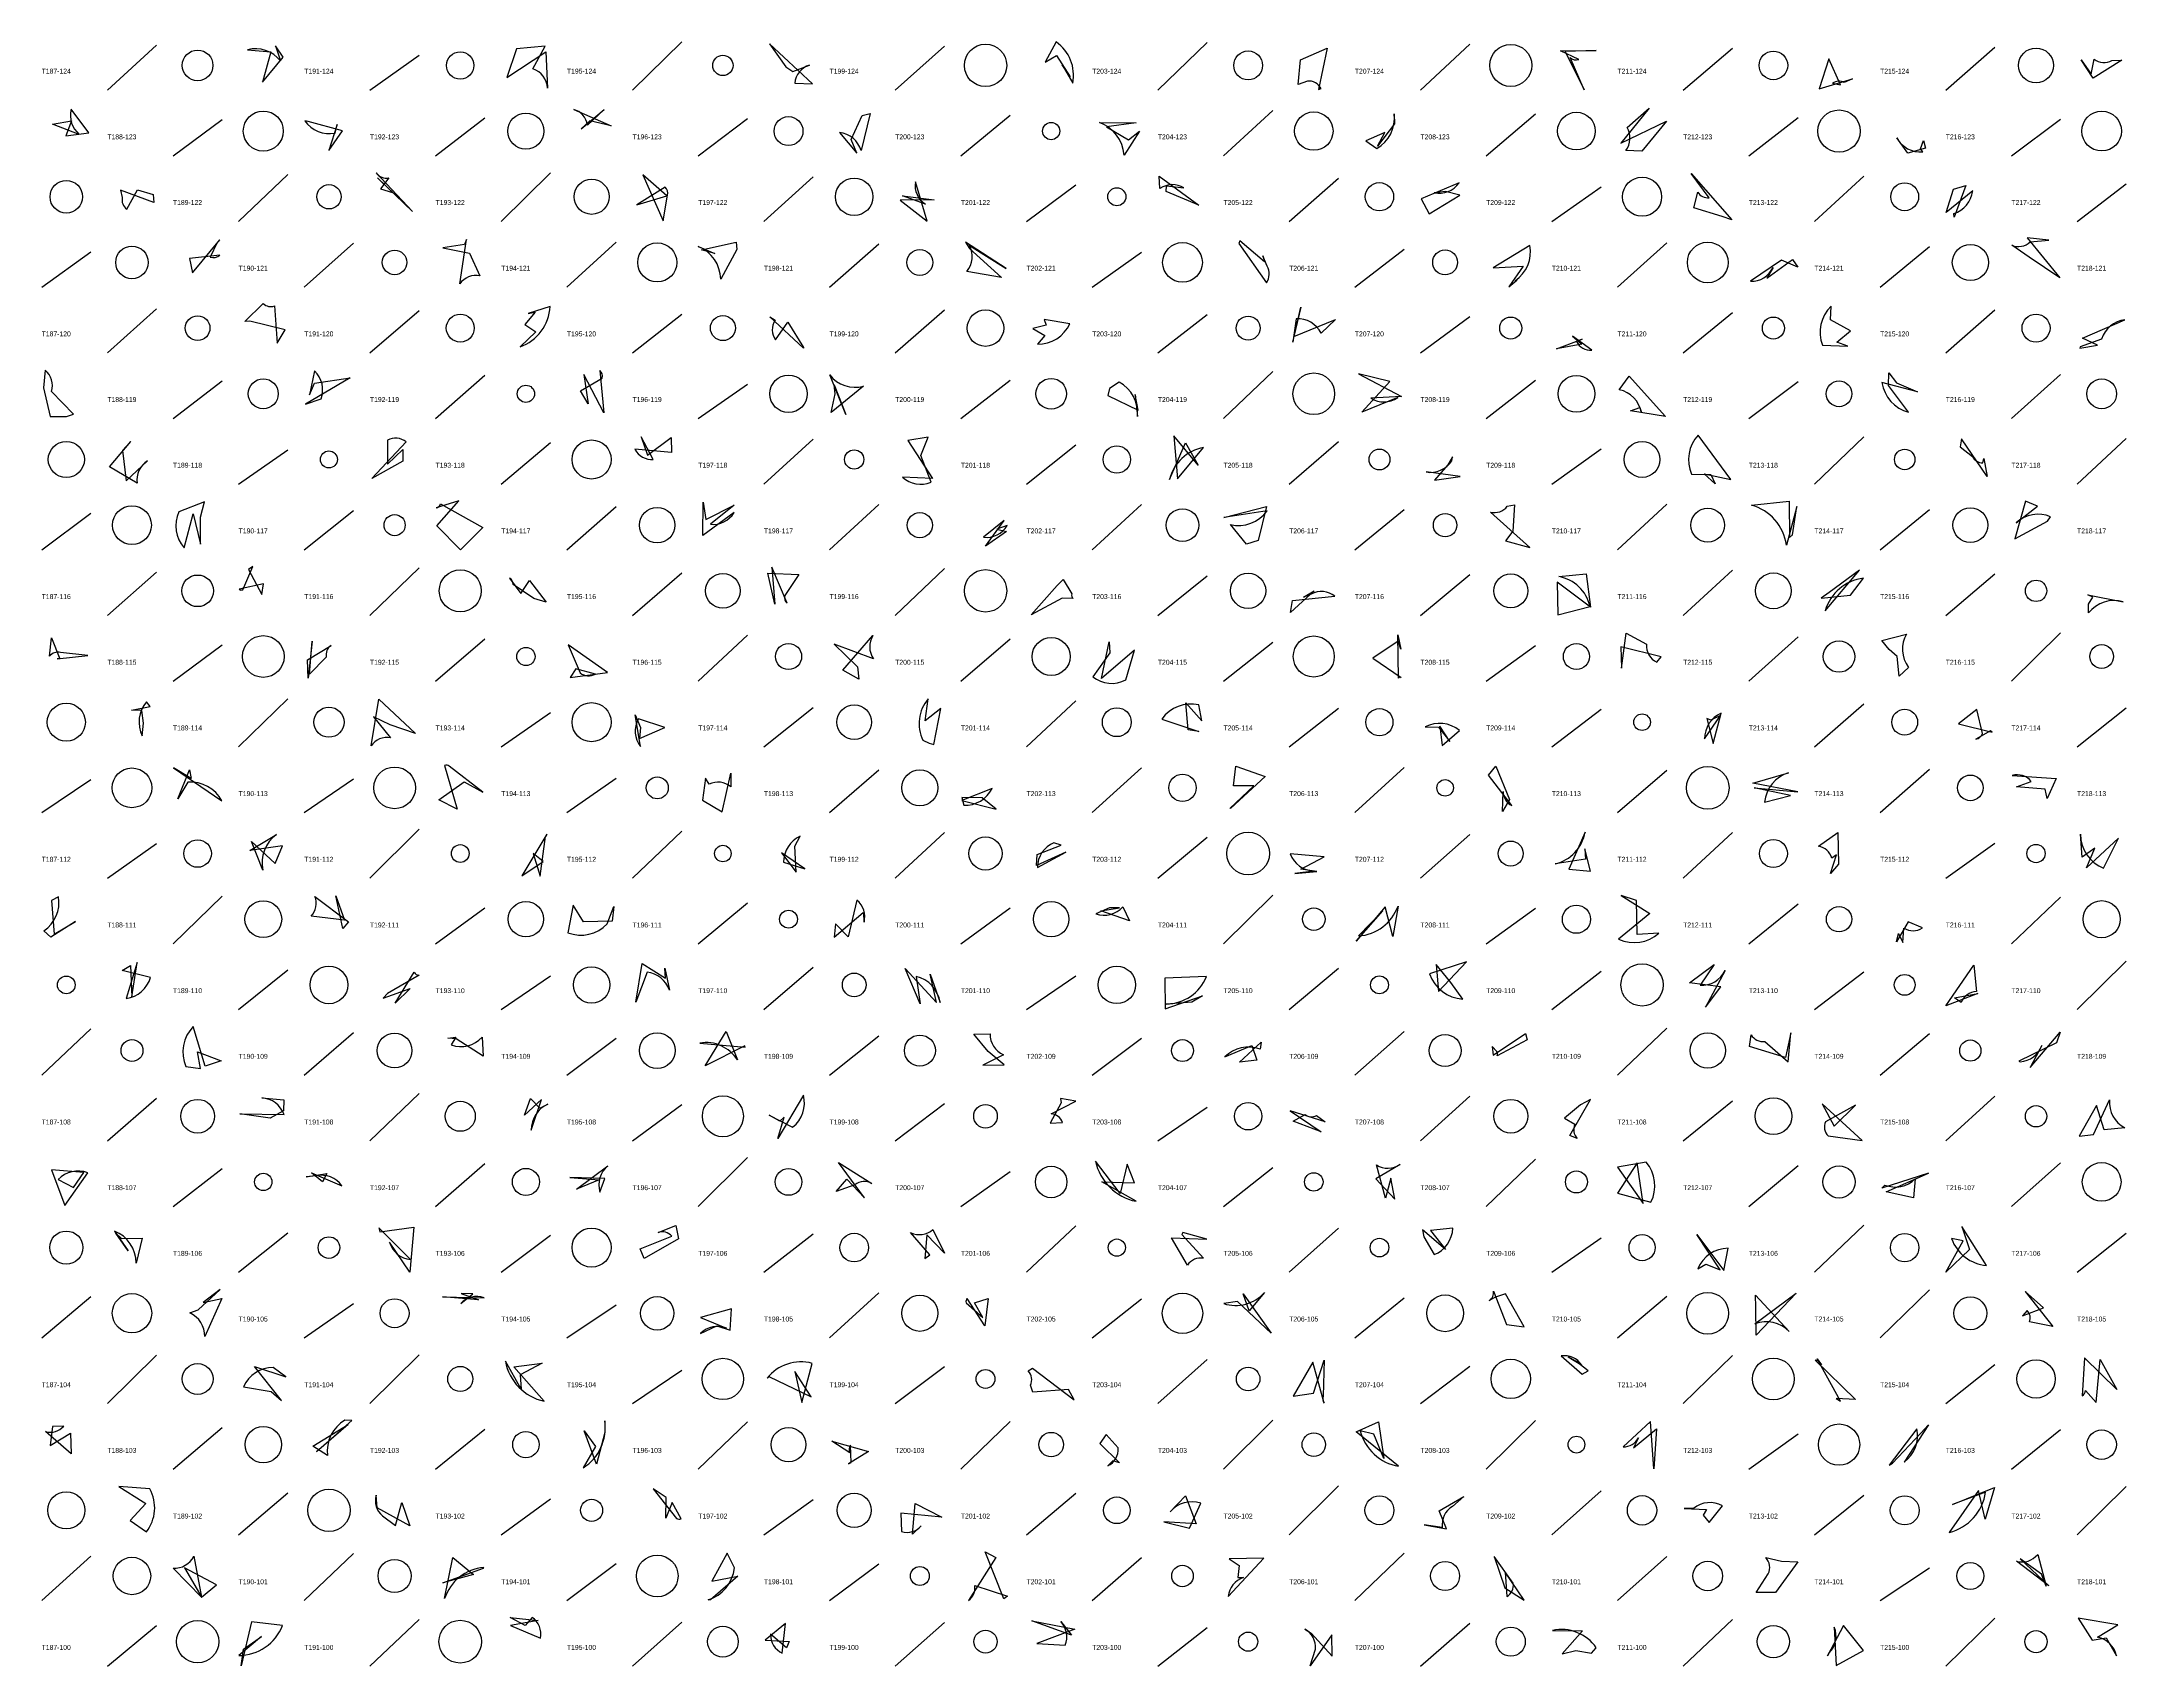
# Model space of a CAD drawing. Header units: millimetres. Extents: x -1 to 9990, y 0 to 15990.
# Drawn here: x 7480 to 8750, y 4000 to 4989 of the extents above; entities that cross this region are included whole.
import ezdxf

# ---------------------------------------------------------------- set-up
doc = ezdxf.new("R2010")
doc.units = ezdxf.units.MM
doc.layers.add('TEXT', color=3, linetype='Continuous')
doc.layers.add('WALL', color=1, linetype='Continuous')

msp = doc.modelspace()

# ---------------------------------------------------------------- linework, layer by layer
for points in [[(7627.2, 4980), (7622.4, 4987), (7625.4, 4977.7, 0.3), (7605.4, 4984.5), (7619.6, 4983.2), (7614.6, 4964.7)], [(7763.4, 4967.7), (7787.2, 4983.2), (7788.2, 4961.2, 0.3), (7779.3, 4973), (7786.8, 4986.8), (7769.2, 4985.1)], [(7933.3, 4974.2), (7937.7, 4971.2), (7947.7, 4975.2, 0.3), (7938.8, 4964.2), (7949.6, 4963.7), (7923.4, 4988.1)], [(8106.5, 4968.1), (8101.7, 4975.4), (8108.1, 4964.2, 0.3), (8098, 4989.3), (8091.3, 4976.9), (8098.2, 4981)], [(8263.2, 4985.5), (8257.8, 4960.3), (8259.4, 4960.9, 0.3), (8251.2, 4965.5), (8245.5, 4963.4), (8246.9, 4978.4)], [(8408.1, 4983.4), (8419.8, 4960.1), (8411.1, 4979.8, 0.3), (8416.5, 4978.7), (8405.2, 4983.8), (8427, 4984.1)], [(8562.8, 4960.7), (8583.1, 4966.8), (8578.2, 4964.5, 0.3), (8571.1, 4964.1), (8575.9, 4963.1), (8568.8, 4979.1)], [(8722.6, 4978.3), (8728.5, 4969.7), (8730.4, 4978.9, 0.3), (8741.2, 4977.9), (8747.2, 4978.1), (8729.9, 4967.3)], [(7494.8, 4932.1), (7508.7, 4933.9), (7498, 4948.3, 0.3), (7502.9, 4933), (7486.6, 4939.3), (7498.2, 4941.2)], [(7663.3, 4935.1), (7642.4, 4940.8), (7640.3, 4941.3, 0.3), (7658.7, 4933.8), (7660, 4939), (7655, 4923.1)], [(7808.6, 4936.4), (7822.6, 4948.1), (7812.5, 4938.7, 0.3), (7804.1, 4948.2), (7826.9, 4938.2), (7814, 4941.3)], [(7979.8, 4944.4), (7984.8, 4945.7), (7979.2, 4923.1, 0.3), (7966.1, 4934.2), (7976.6, 4921.5), (7973.2, 4929.8)], [(8298.2, 4934.2), (8286.8, 4929), (8293.3, 4924.4, 0.3), (8304, 4945.6), (8304.2, 4939.4), (8293.9, 4925.8)], [(8469.8, 4941.1), (8454.9, 4922.7), (8445, 4923.1, 0.3), (8446, 4937.2), (8459.4, 4949), (8442, 4927.6)], [(8142.2, 4929.7), (8148.8, 4935), (8139.4, 4920.4, 0.3), (8124.4, 4940.2), (8146.7, 4940.1), (8128.7, 4937.6)], [(8627.6, 4924.7), (8617, 4921.6), (8610.1, 4930.9, 0.3), (8626, 4922.4), (8624.7, 4924.2), (8626.5, 4929.3)], [(7684.5, 4906.6), (7706, 4886.1), (7683.7, 4909.6, 0.3), (7691.5, 4906.5), (7686.5, 4899.9), (7693.7, 4897.5)], [(7846.2, 4908.3), (7858.6, 4880.3), (7861.3, 4895.9, 0.3), (7859.8, 4900.9), (7842.5, 4890.1), (7860.8, 4895.5)], [(8003, 4893), (8019.4, 4880.1), (8012.3, 4904.1, 0.3), (8018.4, 4890.4), (8004.5, 4895.6), (8023.8, 4893.1)], [(8165.1, 4898.2), (8165.2, 4901.6), (8175.9, 4900.4, 0.3), (8161.3, 4900), (8160.7, 4907.6), (8185, 4889.9)], [(8344, 4895.9), (8335.3, 4898.2), (8328.3, 4897.4, 0.3), (8343.5, 4903.5), (8320.5, 4893.7), (8325.2, 4884.6)], [(8503.7, 4883), (8486.6, 4888.2), (8488.9, 4897.9, 0.3), (8495.9, 4894.4), (8484.8, 4909.2), (8509.6, 4881)], [(7548.4, 4891.6), (7528.1, 4899), (7529.1, 4894.6, 0.3), (7531.8, 4887.5), (7538.3, 4899.3), (7547.9, 4896.3)], [(8652.3, 4901.8), (8645.1, 4882.5), (8644.9, 4884.8, 0.3), (8656.4, 4898.6), (8640.3, 4885.5), (8644.8, 4899.6)], [(7588.5, 4868.8), (7587, 4867.1), (7582.7, 4858.3, 0.3), (7588.5, 4859.5), (7570.1, 4857.5), (7571.9, 4848.6)], [(7724.4, 4863.9), (7740.6, 4860.6), (7747, 4846.9, 0.3), (7734.7, 4841.9), (7738.8, 4868.9), (7737.6, 4866)], [(7903, 4867.3), (7903.5, 4862.9), (7893.7, 4844.8, 0.3), (7880, 4864.7), (7890.1, 4860.5), (7882, 4862.7)], [(8045.3, 4863.5), (8064.7, 4845.8), (8043.6, 4849.5, 0.3), (8045.2, 4865.3), (8067.6, 4851.4), (8042.9, 4867.4)], [(8209.9, 4868.1), (8209.4, 4866.6), (8226.1, 4842.5, 0.3), (8226.5, 4852.8), (8224, 4859.1), (8224.9, 4855.3)], [(8373.8, 4840.1), (8378.6, 4844.3), (8377.6, 4843.9, 0.3), (8386.7, 4865.3), (8364.2, 4851.8), (8382.5, 4852.7)], [(8709.5, 4845.6), (8690.9, 4858.3), (8680.2, 4865.5, 0.3), (8691.4, 4867.5), (8702.8, 4868.6), (8689.7, 4869.9)], [(8549.8, 4852.2), (8540, 4856.3), (8521, 4843.5, 0.3), (8534.8, 4852), (8531.1, 4845.4), (8546.7, 4856.8)], [(7606.9, 4819.3), (7603.8, 4819), (7615, 4830, 0.3), (7621.8, 4828.5), (7623.4, 4805.9), (7628.3, 4814)], [(7774.3, 4817.3), (7781.1, 4812.7), (7771.4, 4803.6, 0.3), (7789.8, 4828.2), (7776.4, 4823.9), (7780.7, 4824.8)], [(8242.9, 4809.9), (8268.3, 4820.2), (8259.4, 4811.9, 0.3), (8244.3, 4820.7), (8242.3, 4806.5), (8247.2, 4827.7)], [(8582, 4813.3), (8569.8, 4820.1), (8570.1, 4828.3, 0.3), (8564.9, 4804.6), (8580.4, 4804), (8573.7, 4806.5)], [(7944.2, 4802.7), (7923.6, 4821.8), (7926.8, 4819.8, 0.3), (7927, 4807.8), (7934.5, 4818.7), (7944.2, 4803.1)], [(8083.9, 4814.8), (8091.2, 4810.5), (8086.6, 4805.3, 0.3), (8106.4, 4817.7), (8090.7, 4820.3), (8092, 4816.8)], [(8732.5, 4804.7), (8723.4, 4808.9), (8749.2, 4820, 0.3), (8734.9, 4808.3), (8721.9, 4803.7), (8721.6, 4802.8)], [(8402.8, 4802.4), (8418.4, 4808.3), (8415.1, 4806.8, 0.3), (8424.3, 4801.6), (8412.6, 4810.2), (8418.2, 4805.2)], [(7495.2, 4761.2), (7499.3, 4762.5), (7486, 4776.4, 0.3), (7482.1, 4789.4), (7481, 4778.7), (7485.2, 4761.1)], [(7667.9, 4784.7), (7640.7, 4768.7), (7650.2, 4772, 0.3), (7646.3, 4788.9), (7643.2, 4774.3), (7646.3, 4781.5)], [(7812.9, 4768.9), (7808.2, 4776.9), (7821.5, 4784.6, 0.3), (7820.1, 4789.1), (7822.5, 4763.5), (7810.2, 4786.8)], [(7962.7, 4780.5), (7970, 4762.3), (7960.1, 4786.5, 0.3), (7980.7, 4779.6), (7961, 4763.6), (7963.4, 4775)], [(8148, 4765), (8146.2, 4774.5), (8147.5, 4761.2, 0.3), (8136.5, 4782.1), (8130.5, 4778.3), (8129.6, 4774)], [(8282.2, 4787.2), (8308.5, 4773.4), (8289.7, 4772.3, 0.3), (8306.1, 4772.7), (8284.3, 4763.9), (8301.3, 4782.4)], [(8447.9, 4764.6), (8453.6, 4766.6), (8454.6, 4763.7, 0.3), (8441.1, 4777.5), (8447.2, 4785.7), (8469.2, 4761.1)], [(8610, 4781.7), (8622.8, 4776.1), (8601.1, 4781.9, 0.3), (8617.4, 4763.8), (8605.1, 4780), (8605.3, 4787.7)], [(8492.9, 4726.2), (8509.1, 4722.8), (8489.2, 4749.9, 0.3), (8485.2, 4726), (8496.8, 4725.9), (8499.6, 4720.1)], [(7529.3, 4740.5), (7531.5, 4722), (7544.4, 4734.1, 0.3), (7538.1, 4720.5), (7521.3, 4730.5), (7534.3, 4746)], [(7700.1, 4733.9), (7681.1, 4723.4), (7702.1, 4745.7, 0.3), (7690.6, 4746.7), (7690.7, 4732.2), (7700.1, 4741.1)], [(7863.4, 4748.4), (7863.6, 4739.2), (7841.4, 4741.2, 0.3), (7852.6, 4735), (7845.3, 4748.7), (7849.1, 4737.6)], [(8007.6, 4746.5), (8022.7, 4723.4), (8004.4, 4724.3, 0.3), (8021.8, 4721.2), (8015.5, 4737.5), (8020.1, 4748.6)], [(8169.8, 4749.3), (8171.9, 4723.3), (8187.9, 4742.2, 0.3), (8167.1, 4722.9), (8176.9, 4745.1), (8184.6, 4731.5)], [(8649.6, 4747.5), (8648.8, 4742.8), (8656.3, 4736.8, 0.3), (8662.6, 4733), (8663.3, 4735.5), (8665.2, 4724.7)], [(8328.6, 4722.4), (8344.2, 4724.6), (8323.4, 4727.4, 0.3), (8339.1, 4734.2), (8339.5, 4736.7), (8336.7, 4731.8)], [(7576.8, 4699.8), (7579.2, 4709.3), (7563.5, 4703.1, 0.3), (7566.9, 4681.2), (7572.3, 4701.9), (7576.8, 4683.5)], [(7720.7, 4694.5), (7734.2, 4709.8), (7720.3, 4705.5, 0.3), (7722.9, 4707.9), (7748.7, 4693.6), (7735.2, 4680)], [(7884.6, 4698.5), (7901.8, 4707.1), (7887.4, 4695.6, 0.3), (7901.8, 4702.7), (7882.8, 4688.7), (7883, 4709)], [(8221.1, 4685.6), (8214.1, 4683.5), (8204.2, 4695.3, 0.3), (8226.6, 4703.8), (8200.1, 4699.6), (8226.1, 4706.4)], [(8371.7, 4685.5), (8386.7, 4681.4), (8362.6, 4703, 0.3), (8372.9, 4706.5), (8377.2, 4707.3), (8376.2, 4691.3)], [(8546.6, 4689.2), (8549.3, 4706.4), (8542.9, 4682.9, 0.3), (8521.6, 4707.2), (8544.6, 4709.6), (8544.8, 4687.5)], [(8682.1, 4686.7), (8701.9, 4697.4), (8703.9, 4700.1, 0.3), (8683, 4696.4), (8695.9, 4706.5), (8688.5, 4709.7)], [(8054.9, 4682.2), (8066.4, 4697.9), (8053.8, 4687.6, 0.3), (8068.1, 4694.8), (8061.9, 4692.6), (8067.8, 4691.1)], [(7614.2, 4652.8), (7615.2, 4659.3), (7600.3, 4656, 0.3), (7602.6, 4655.7), (7608.7, 4669.8), (7606, 4668)], [(7787.3, 4648.1), (7779.8, 4650.3), (7767.2, 4658.8, 0.3), (7765, 4662.8), (7772, 4653.3), (7777.2, 4661.2)], [(7922.3, 4665.8), (7941.2, 4664.9), (7932.7, 4652.2, 0.3), (7934.1, 4647.4), (7924.8, 4669.5), (7926.7, 4646.8)], [(8098.6, 4658.3), (8102.3, 4661.9), (8107.6, 4653.1, 0.3), (8108.3, 4650.3), (8101.8, 4650.6), (8082.9, 4640.3)], [(8403.3, 4660.3), (8403.6, 4640.4), (8423.3, 4645.5, 0.3), (8404.2, 4663.7), (8421, 4665.3), (8423.6, 4645)], [(8564, 4650.5), (8582, 4652.3), (8589.8, 4662.7, 0.3), (8566.6, 4642.9), (8587.4, 4667.6), (8568.9, 4653.9)], [(8240.8, 4641.9), (8242.1, 4649.1), (8267.9, 4651.7, 0.3), (8253.4, 4653), (8248.7, 4651.2), (8255.3, 4655)], [(8729.6, 4651.1), (8726.6, 4652.6), (8748.1, 4648.4, 0.3), (8727, 4641.5), (8727, 4642.5), (8727, 4646.8)], [(7489.5, 4613.5), (7508.2, 4615.7), (7491.5, 4617.4, 0.3), (7484.8, 4615.2), (7486, 4626.4), (7491, 4613.6)], [(7642.4, 4601.8), (7641.9, 4613), (7656.3, 4621.8, 0.3), (7653.4, 4614.6), (7643.2, 4604.2), (7644.8, 4624.4)], [(7977.9, 4601.2), (7968, 4606.6), (7986.4, 4627.7, 0.3), (7986.7, 4613.6), (7962.8, 4622.6), (7977, 4608.7)], [(8130.3, 4624), (8130.8, 4617.2), (8120.3, 4602.7, 0.3), (8140.5, 4600.8), (8145.7, 4618.8), (8125.7, 4601.6)], [(8306.3, 4624.4), (8291, 4613.9), (8308.2, 4602.3, 0.3), (8306.7, 4601.9), (8306.2, 4628.2), (8308, 4619.5)], [(8442.5, 4608), (8445.2, 4629.2), (8457.6, 4622.5, 0.3), (8464, 4611.5), (8466.7, 4614.9), (8442.1, 4620.9)], [(8605.5, 4619.2), (8601, 4624.8), (8616.1, 4628.7, 0.3), (8617.3, 4608.4), (8611.7, 4603.1), (8610.5, 4615)], [(7824.7, 4605.3), (7800.7, 4622.2), (7808, 4605, 0.3), (7817.4, 4604.3), (7805.5, 4607.5), (7802, 4602.3)], [(7534.8, 4582.4), (7546, 4584.5), (7543.8, 4587.4, 0.3), (7541.3, 4566.6), (7542, 4574.5), (7541.1, 4582.1)], [(7692.2, 4573.3), (7682.1, 4578.2), (7692.6, 4565.5, 0.3), (7680.7, 4560.5), (7685.4, 4589.1), (7707.8, 4568.1)], [(8027.7, 4583.3), (8018.3, 4575.8), (8020.1, 4589.2, 0.3), (8016.9, 4564), (8020.7, 4562.3), (8023.5, 4561.5)], [(8177, 4586.8), (8186.7, 4575.8), (8184.9, 4585.5, 0.3), (8162.4, 4576.9), (8184.9, 4569.3), (8178.5, 4570.3)], [(7844.2, 4565.1), (7859.6, 4571.8), (7843.5, 4577.1, 0.3), (7844.8, 4560.1), (7841.6, 4579.4), (7844.9, 4571.8)], [(8331.7, 4572.6), (8333.3, 4560.8), (8343.8, 4570, 0.3), (8322.8, 4572.1), (8330.9, 4572), (8337.9, 4563.3)], [(8494.4, 4577.3), (8498.3, 4562), (8503.1, 4580.5, 0.3), (8493.1, 4564.8), (8502.7, 4579.1), (8496.9, 4576.3)], [(8668.3, 4569), (8667.3, 4569.8), (8658.3, 4564.7, 0.3), (8662.3, 4568.1), (8659, 4582.7), (8647.8, 4574)], [(7571.1, 4540.7), (7560.2, 4547.3), (7589.8, 4527.1, 0.3), (7569, 4538.4), (7562.9, 4528.3), (7570.1, 4546)], [(7737.3, 4538.7), (7748.8, 4532.4), (7728.3, 4548.2, 0.3), (7725.5, 4548.6), (7733.1, 4522), (7721.9, 4527.8)], [(8207.6, 4548.2), (8225.4, 4542), (8204.4, 4522.6, 0.3), (8203.8, 4522.5), (8218.4, 4536.2), (8206.1, 4536.2)], [(8374.2, 4527.9), (8370, 4520.7), (8370.4, 4532.8, 0.3), (8375.6, 4524.2), (8361.5, 4542.7), (8366, 4548.3)], [(7894.6, 4520.4), (7899.9, 4544), (7899.9, 4535.6, 0.3), (7886.7, 4537.2), (7884.5, 4540.9), (7882.5, 4527.6)], [(8053, 4528.9), (8040.5, 4529.2), (8041.8, 4524.4, 0.3), (8059, 4534.7), (8040.5, 4527.3), (8061.4, 4522.1)], [(8549.9, 4532.6), (8522.5, 4537.8), (8544.3, 4544.2, 0.3), (8529.6, 4526.3), (8545.5, 4530.4), (8523.2, 4535.1)], [(8700.5, 4534.3), (8683.1, 4535.6), (8692.1, 4538.9, 0.3), (8680.5, 4542.5), (8707.3, 4540.7), (8701.7, 4528.5)], [(7626.7, 4499.7), (7606.8, 4496.9), (7623.1, 4506.6, 0.3), (7614.8, 4484.9), (7607.9, 4502.3), (7622.2, 4489)], [(7779.4, 4495.1), (7783.6, 4481.3), (7786.9, 4505.4, 0.3), (7787.8, 4506.8), (7772.5, 4481.4), (7785.5, 4490.2)], [(7939.7, 4483.6), (7938.8, 4499.4), (7942.1, 4505.5, 0.3), (7932, 4489.7), (7944.9, 4485.6), (7930.7, 4495.4)], [(8086.4, 4494.5), (8101, 4500), (8096.7, 4501.6, 0.3), (8086.6, 4486.5), (8103.9, 4495.9), (8086, 4487.8)], [(8420.2, 4497.9), (8420.6, 4491.6), (8402, 4488.7, 0.3), (8420.3, 4508.1), (8410.3, 4485.5), (8423.5, 4484.3)], [(8569.7, 4482.9), (8573.4, 4494.3), (8570.6, 4492.1, 0.3), (8562.5, 4499.4), (8574.2, 4507.8), (8574.7, 4488.6)], [(8730.9, 4498.2), (8723.1, 4492.7), (8722.1, 4506.8, 0.3), (8736.2, 4486), (8745.3, 4504.4), (8725.8, 4486.2)], [(8247.2, 4485.4), (8261.4, 4492.9), (8240.7, 4494.8, 0.3), (8255.1, 4484.3), (8243.5, 4482.8), (8256.9, 4484)], [(7500.6, 4453.7), (7485.5, 4444), (7481.3, 4448, 0.3), (7490.2, 4468.6), (7486, 4466.5), (7487.7, 4445.8)], [(7659.1, 4469.3), (7664.4, 4454.5), (7644.1, 4456.8, 0.3), (7646.4, 4468.9), (7667, 4453.5), (7663.4, 4449.4)], [(7810, 4453.5), (7803.8, 4463.6), (7800.6, 4446.8, 0.3), (7824.6, 4452.1), (7828.5, 4462.8), (7827.5, 4453.9)], [(7962.7, 4444), (7980.5, 4459), (7981, 4453.2, 0.3), (7976.6, 4466.6), (7971.4, 4444.3), (7963.7, 4452.1)], [(8136.7, 4462), (8130.6, 4461.9), (8122.2, 4458.3, 0.3), (8138.6, 4462.5), (8142.7, 4454.1), (8125.2, 4460.2)], [(8280.8, 4441.6), (8297.1, 4460.2), (8282.2, 4444.8, 0.3), (8306.3, 4463), (8303.1, 4444.4), (8298.5, 4462.5)], [(8442.2, 4469.5), (8459.8, 4458.5), (8440.7, 4442.9, 0.3), (8465.3, 4446.5), (8452.1, 4445.6), (8451.6, 4466.3)], [(8611.3, 4446.4), (8613.8, 4440.8), (8614.5, 4449.6, 0.3), (8625.8, 4449.7), (8617.2, 4453.5), (8609.9, 4441.3)], [(7535, 4407.7), (7538.1, 4428.7), (7531.5, 4406.8, 0.3), (7546.3, 4419.5), (7529.1, 4423.8), (7534.1, 4426.9)], [(7704.4, 4412.9), (7695.3, 4403.9), (7707, 4422.7, 0.3), (7709.9, 4421), (7690.6, 4409.7), (7688, 4407)], [(7860, 4419), (7859.6, 4425.1), (7862.4, 4411.8, 0.3), (7848.8, 4422.7), (7842, 4404.4), (7845.9, 4428)], [(8025.2, 4404.2), (8021.3, 4421.6), (8027.4, 4404.3, 0.3), (8012.7, 4420.2), (8015.1, 4403.4), (8006.1, 4425)], [(8187.1, 4408.3), (8180.7, 4404.5), (8165.1, 4403.3, 0.3), (8189.6, 4420.1), (8164.2, 4419), (8164.5, 4400.4)], [(8330.9, 4411), (8348.1, 4429), (8325.5, 4421.7, 0.3), (8345.8, 4406.4), (8338.4, 4416.4), (8329.6, 4427.4)], [(8483.9, 4416.2), (8499, 4427.4), (8490.3, 4414.8, 0.3), (8505.6, 4423.7), (8493.7, 4401.4), (8502.9, 4413.9)], [(8640, 4402.3), (8657.1, 4427), (8658.7, 4411, 0.3), (8649.4, 4404.2), (8645.4, 4407.1), (8659.5, 4409.8)], [(7589.4, 4368.7), (7579.5, 4365.5), (7572.3, 4389.7, 0.3), (7567.8, 4365.2), (7576.7, 4364.1), (7574.9, 4374.2)], [(7727.4, 4382.5), (7732.3, 4383.2), (7729.5, 4378.4, 0.3), (7748.3, 4383.1), (7748.9, 4371.5), (7732.5, 4382.1)], [(7884.3, 4365.7), (7896.9, 4386.7), (7903.9, 4369.3, 0.3), (7880.9, 4379.6), (7908.5, 4377), (7908.4, 4377.9)], [(8056.6, 4374.5), (8047.9, 4384.9), (8057.8, 4385.2, 0.3), (8065.9, 4372.5), (8053.3, 4366.2), (8066.3, 4366.4)], [(8383.9, 4385.3), (8384.9, 4381.6), (8366.7, 4371.7, 0.3), (8366.5, 4374.4), (8363.6, 4377.5), (8364.3, 4372.2)], [(8542.4, 4370.7), (8520.5, 4377.5), (8521.4, 4384.6, 0.3), (8529.8, 4380.6), (8544, 4368.2), (8545.6, 4385.9)], [(8707.4, 4379.8), (8684.6, 4368.6), (8685.3, 4368.2, 0.3), (8698.5, 4378), (8691.4, 4364.6), (8709.7, 4386.3)], [(8209.8, 4368), (8223, 4380.1), (8222.3, 4375.8, 0.3), (8200.8, 4371.1), (8217.2, 4378.1), (8220.3, 4369.2)], [(7619.1, 4333.9), (7600.8, 4336.5), (7627.7, 4336, 0.3), (7614.1, 4346.2), (7627.5, 4345), (7627.3, 4338.2)], [(7777.8, 4345.9), (7783.5, 4340), (7788.4, 4342.4, 0.3), (7778.3, 4326.6), (7784.5, 4345.3), (7774.1, 4335.6)], [(7929.6, 4332.1), (7923.2, 4335.7), (7937.5, 4328.3, 0.3), (7944.1, 4347.8), (7928.5, 4321.5), (7932.3, 4334.5)], [(8101.1, 4343.1), (8094.4, 4330.8), (8102, 4331.2, 0.3), (8094.9, 4336.5), (8110, 4344.2), (8100.7, 4345.8)], [(8417.4, 4342), (8407.7, 4333.9), (8414, 4330.1, 0.3), (8415.5, 4321.4), (8410.9, 4323.3), (8423.6, 4345.1)], [(8721.2, 4322.8), (8730.1, 4323.8), (8739.7, 4344.9, 0.3), (8749.1, 4328), (8736.5, 4326.8), (8731.8, 4341.5)], [(8259.4, 4325.5), (8242.4, 4332), (8249.7, 4336, 0.3), (8256.6, 4335.4), (8261.9, 4331.6), (8240.7, 4338.2)], [(8572.1, 4329), (8585, 4341.7), (8566.7, 4331.6, 0.3), (8568.3, 4323), (8589.1, 4320.3), (8564.8, 4342.5)], [(7981.2, 4285.4), (7965.4, 4306.8), (7985.8, 4294, 0.3), (7975.4, 4293.3), (7964.1, 4289.1), (7970.5, 4296.7)], [(8141.2, 4305.9), (8137, 4288), (8122, 4307.7, 0.3), (8146.7, 4283.2), (8125.9, 4295), (8145.8, 4294.5)], [(8301.9, 4297.2), (8298.7, 4285.1), (8293.1, 4305.4, 0.3), (8307.6, 4305.7), (8292.8, 4296.9), (8304.3, 4284.6)], [(8452.1, 4306.7), (8440.1, 4288.2), (8460.4, 4282.6, 0.3), (8457.5, 4307.1), (8440.1, 4303.9), (8455.7, 4281.9)], [(7486, 4302.4), (7494, 4280.7), (7508.1, 4300.6, 0.3), (7490, 4296.4), (7499.4, 4291.7), (7505.7, 4300.7)], [(7651.1, 4295), (7644.3, 4300.6), (7662.9, 4292.7, 0.3), (7647.3, 4298.7), (7641.1, 4298.2), (7653.7, 4300.2)], [(7819.7, 4296.2), (7805.8, 4290.6), (7824.9, 4304.8, 0.3), (7820, 4288.8), (7823, 4297.1), (7801.8, 4297.7)], [(8629.5, 4300.4), (8601, 4291.3), (8602.8, 4293.1, 0.3), (8621.4, 4296.9), (8620.4, 4285.4), (8603.6, 4288.9)], [(7706.7, 4267.5), (7704.3, 4240), (7691.8, 4258.3, 0.3), (7704.7, 4247.7), (7685.3, 4267), (7686.1, 4264.7)], [(7847.1, 4248.3), (7844.6, 4254.2), (7863.9, 4261.9, 0.3), (7855.5, 4264.2), (7866.3, 4268.5), (7868, 4260.3)], [(8640, 4240), (8650.7, 4259.2), (8643.6, 4260.5, 0.3), (8664.8, 4244.2), (8649.7, 4267.8), (8654.5, 4253.8)], [(7528.6, 4260.6), (7541.2, 4260.7), (7537.6, 4245.6, 0.3), (7524.4, 4265.1), (7532.7, 4253), (7525.2, 4263.8)], [(8018, 4248.4), (8021, 4250.5), (8009.4, 4264.1, 0.3), (8023, 4266), (8030, 4251.7), (8019.3, 4262.8)], [(8175.3, 4264.1), (8174.6, 4263), (8187.8, 4248.5, 0.3), (8178, 4244.3), (8168.4, 4261), (8189.9, 4260.2)], [(8321.3, 4265.8), (8322, 4261.5), (8328.3, 4250.7, 0.3), (8339.7, 4266.9), (8326, 4265.5), (8335.3, 4253.8)], [(8488.3, 4262.9), (8504.9, 4241.1), (8507.4, 4254.6, 0.3), (8488.9, 4242.1), (8493.9, 4245), (8502.5, 4241.4)], [(7578.3, 4221.6), (7589.7, 4224), (7579.3, 4200.8, 0.3), (7570.3, 4215.2), (7575.3, 4217), (7588.8, 4229.4)], [(7746.1, 4223.1), (7724.1, 4225.1), (7749.5, 4224.5, 0.3), (7735.3, 4221), (7742.6, 4226.9), (7735.5, 4227.1)], [(7900.3, 4217.7), (7881.3, 4212.4), (7897.3, 4205.9, 0.3), (7881.3, 4202.7), (7891.3, 4207.4), (7899.4, 4204.7)], [(8056.6, 4224), (8054.5, 4207.3), (8043.9, 4224.1, 0.3), (8043.2, 4221.4), (8053.4, 4212.5), (8048.3, 4221.4)], [(8229, 4202.8), (8208.5, 4222.2), (8200.1, 4220.9, 0.3), (8224.9, 4227.7), (8215.7, 4216.4), (8212, 4226.9)], [(8371.8, 4226.8), (8365.7, 4224.8), (8361.9, 4222.7, 0.3), (8364.4, 4228.5), (8372.4, 4208.2), (8383.2, 4206.7)], [(8524.2, 4218.8), (8524.1, 4226), (8544.7, 4203.9, 0.3), (8523.7, 4208.5), (8548.9, 4227.2), (8524.6, 4201.7)], [(8688.3, 4228.2), (8705.3, 4207), (8691, 4209.8, 0.3), (8689.6, 4216.7), (8686.7, 4213.5), (8699.5, 4218.4)], [(7609.6, 4182.5), (7628.8, 4176.3), (7621.1, 4181.9, 0.3), (7603, 4170.2), (7619.9, 4167.4), (7626, 4161.8)], [(7771.5, 4177.6), (7772.2, 4168.7), (7762.5, 4185.8, 0.3), (7786.1, 4161.4), (7767.6, 4182.4), (7785, 4184.7)], [(7938.8, 4179.5), (7943, 4160.7), (7949.4, 4184.5, 0.3), (7921.9, 4175.4), (7922.9, 4176.5), (7948.8, 4164.1)], [(8105.6, 4168.6), (8083.9, 4167), (8082.5, 4171.2, 0.3), (8081, 4179.9), (8083.7, 4181.5), (8109.1, 4162.3)], [(8254.9, 4166.4), (8261.4, 4186.4), (8260.8, 4164.6, 0.3), (8261.4, 4160.3), (8254.4, 4185.3), (8242.4, 4164.6)], [(8414.7, 4185.8), (8409.9, 4188.5), (8418.2, 4183.4, 0.3), (8405.8, 4189), (8418.4, 4178), (8422.1, 4180)], [(8575.9, 4161.5), (8561.6, 4187.2), (8564.3, 4183.7, 0.3), (8560.5, 4186.4), (8585.1, 4162.4), (8573.3, 4163.1)], [(8744.2, 4168.6), (8724.6, 4187.9), (8723.1, 4164.8, 0.3), (8725.1, 4167.9), (8731.6, 4160.6), (8734.1, 4186.9)], [(7497.5, 4142), (7497.9, 4129.4), (7482.4, 4143, 0.3), (7493.4, 4146.3), (7486.5, 4146), (7485.1, 4134.4)], [(7647.5, 4130.7), (7668.9, 4149.7), (7664.7, 4149.9, 0.3), (7654.1, 4128.3), (7645.2, 4134), (7666.8, 4147.2)], [(7810.4, 4143.5), (7817.4, 4133.9), (7809.8, 4120.8, 0.3), (7823, 4149.5), (7823.1, 4142.3), (7818.1, 4123.2)], [(8136.7, 4123.9), (8132.6, 4125.1), (8129.5, 4122, 0.3), (8135.9, 4133), (8128.5, 4141.2), (8124.6, 4135.6)], [(8297.7, 4126.6), (8291.6, 4141.4), (8283.3, 4143.5, 0.3), (8306.7, 4121.8), (8280.9, 4142.7), (8294.5, 4148.9)], [(8462.2, 4120.3), (8460.1, 4149), (8443.4, 4133.7, 0.3), (8452.8, 4139.2), (8449.7, 4133), (8463.7, 4144.6)], [(8624.9, 4141.9), (8629.5, 4147.1), (8614.7, 4124.4, 0.3), (8622.3, 4144.6), (8605.6, 4122.4), (8607.5, 4123.8)], [(7971.5, 4123.4), (7973.2, 4124.1), (7972.8, 4134.6, 0.3), (7972.4, 4130), (7961.3, 4137.2), (7983.8, 4130.8)], [(7543.5, 4099.1), (7533.8, 4088.7), (7543.8, 4081.9, 0.3), (7545.9, 4108), (7527, 4109.5), (7541.8, 4100.1)], [(7704.3, 4085.6), (7684.4, 4096.6), (7683.8, 4104.2, 0.3), (7687.6, 4091.7), (7695.5, 4085.8), (7699.5, 4099.7)], [(7860.5, 4102.9), (7852.5, 4108), (7866.7, 4090.1, 0.3), (7869.5, 4089.9), (7864.2, 4099.8), (7860.2, 4090.3)], [(8163.6, 4088), (8179.2, 4084.1), (8186.1, 4099.3, 0.3), (8167.4, 4094.1), (8176.9, 4103.8), (8183.4, 4086.8)], [(8331.3, 4094.6), (8346.4, 4103.5), (8339.4, 4097.4, 0.3), (8333.3, 4084.5), (8322.3, 4086.2), (8335.8, 4083.8)], [(8664, 4089.7), (8659.9, 4107.1), (8642.1, 4081.5, 0.3), (8664.3, 4106.1), (8644.1, 4098.6), (8669.7, 4108.8)], [(8028.4, 4090.9), (8003.5, 4093.3), (8003.9, 4082, 0.3), (8015.8, 4085.6), (8010.6, 4080.5), (8012.1, 4099.1)], [(8492.3, 4092), (8495.9, 4087.6), (8503.9, 4097.8, 0.3), (8486.3, 4096.2), (8480.6, 4096.1), (8494.2, 4095.5)], [(7567, 4059.9), (7577.6, 4041.9), (7560, 4059.8, 0.3), (7572.7, 4067), (7577.3, 4042.1), (7586.4, 4049.6)], [(7724.3, 4050.9), (7749.2, 4059.7), (7749.3, 4060.2, 0.3), (7725.4, 4041.2), (7730.4, 4066.2), (7743.1, 4055.9)], [(7904.2, 4054.8), (7887.5, 4040.5), (7886, 4040.5, 0.3), (7902, 4059.9), (7897.6, 4068.9), (7888.2, 4051.9)], [(8054.7, 4069.8), (8061.3, 4066.3), (8044.6, 4040.1, 0.3), (8048.4, 4049.2), (8068.4, 4042.7), (8066.1, 4041)], [(8209.5, 4061.4), (8208.8, 4054.1), (8212.1, 4054, 0.3), (8202.8, 4042.5), (8224.5, 4065.9), (8203.5, 4065.4)], [(8383.2, 4040.3), (8371.6, 4057.4), (8372.6, 4042.5, 0.3), (8376.5, 4050.6), (8364.9, 4066.8), (8371.3, 4047.7)], [(8536.3, 4044.9), (8524.4, 4045), (8531.9, 4056.3, 0.3), (8530.4, 4066.2), (8540, 4064.1), (8549.8, 4063.6)], [(8685.3, 4065.4), (8702.8, 4049.1), (8683.1, 4064, 0.3), (8696, 4068.1), (8701.1, 4048.8), (8698.4, 4056.1)], [(7602.9, 4010.5), (7614, 4018.2), (7600.1, 4006.5, 0.3), (7626.8, 4024.8), (7607.8, 4027.1), (7601.5, 4000.3)], [(7782.5, 4027.8), (7765.6, 4024.8), (7783.8, 4017.2, 0.3), (7778.9, 4029.8), (7774.6, 4024.9), (7765.4, 4029.8)], [(7935.3, 4015.1), (7933.7, 4011.3), (7924.1, 4019.6, 0.3), (7931.2, 4008), (7933.1, 4026), (7920.7, 4015.9)], [(8109.4, 4022.7), (8086.2, 4013.9), (8103.5, 4012.8, 0.3), (8100.8, 4027.2), (8107.3, 4018.9), (8083.3, 4027.7)], [(8729.3, 4016), (8737.7, 4017.4), (8744.1, 4006.3, 0.3), (8732.5, 4017.7), (8744.8, 4025.3), (8720.6, 4029.3)], [(8265.9, 4019.2), (8252.8, 4000.3), (8256, 4010.5, 0.3), (8249.5, 4022.7), (8253.4, 4020.2), (8266.2, 4006.1)], [(8414.7, 4009.6), (8424.1, 4008), (8427.1, 4011.3, 0.3), (8400.4, 4021.9), (8418.7, 4021.5), (8406.3, 4007.6)], [(8577.8, 4024.8), (8567.9, 4006.4), (8569, 4008.1, 0.3), (8572.1, 4023.9), (8573.2, 4000.4), (8589.9, 4009.6)]]:
    msp.add_lwpolyline(points, format="xyb", close=True)
for centre, radius in [((7575, 4975), 9.35), ((7735, 4975), 8.33), ((7895, 4975), 6.2), ((8055, 4975), 12.9), ((8215, 4975), 8.79), ((8375, 4975), 12.8), ((8535, 4975), 8.73), ((8695, 4975), 10.6), ((7615, 4935), 12.2), ((7775, 4935), 11), ((7935, 4935), 8.8), ((8255, 4935), 11.7), ((8415, 4935), 11.5), ((8575, 4935), 12.9), ((8735, 4935), 12.1), ((8095, 4935), 5.26), ((7495, 4895), 9.93), ((7655, 4895), 7.41), ((7815, 4895), 10.7), ((7975, 4895), 11.4), ((8295, 4895), 8.63), ((8455, 4895), 11.9), ((8615, 4895), 8.47), ((8135, 4895), 5.51), ((7535, 4855), 9.93), ((7855, 4855), 11.9), ((8175, 4855), 12.1), ((8495, 4855), 12.4), ((8655, 4855), 11), ((7695, 4855), 7.48), ((8015, 4855), 7.87), ((8335, 4855), 7.58), ((8055, 4815), 11.1), ((7575, 4815), 7.51), ((7735, 4815), 8.51), ((7895, 4815), 7.63), ((8215, 4815), 7.31), ((8375, 4815), 6.72), ((8535, 4815), 6.74), ((8695, 4815), 8.52), ((7615, 4775), 9.13), ((7775, 4775), 5.24), ((7935, 4775), 11.4), ((8095, 4775), 9.36), ((8255, 4775), 12.7), ((8415, 4775), 11.2), ((8575, 4775), 7.84), ((8735, 4775), 9.07), ((7495, 4735), 11), ((7655, 4735), 5.17), ((7815, 4735), 11.9), ((7975, 4735), 5.87), ((8135, 4735), 8.37), ((8295, 4735), 6.35), ((8455, 4735), 10.9), ((8615, 4735), 6.24), ((7535, 4695), 11.8), ((7695, 4695), 6.45), ((7855, 4695), 10.8), ((8015, 4695), 7.66), ((8175, 4695), 10), ((8335, 4695), 7.14), ((8495, 4695), 10.3), ((8655, 4695), 10.6), ((7575, 4655), 9.64), ((7735, 4655), 12.8), ((7895, 4655), 10.6), ((8055, 4655), 12.9), ((8215, 4655), 10.7), ((8375, 4655), 10.3), ((8535, 4655), 10.9), ((8695, 4655), 6.51), ((7615, 4615), 12.7), ((7935, 4615), 7.96), ((8095, 4615), 11.6), ((8255, 4615), 12.5), ((8415, 4615), 7.95), ((8575, 4615), 9.58), ((7775, 4615), 5.56), ((8735, 4615), 7.24), ((7495, 4575), 11.6), ((7815, 4575), 11.9), ((7975, 4575), 10.5), ((7655, 4575), 9.19), ((8135, 4575), 8.81), ((8295, 4575), 8.25), ((8455, 4575), 5.04), ((8615, 4575), 7.88), ((7535, 4535), 12.1), ((7695, 4535), 12.7), ((8495, 4535), 13), ((7855, 4535), 6.71), ((8015, 4535), 11), ((8175, 4535), 8.32), ((8335, 4535), 5.02), ((8655, 4535), 7.8), ((7575, 4495), 8.38), ((7735, 4495), 5.41), ((7895, 4495), 5.01), ((8055, 4495), 10.1), ((8215, 4495), 13), ((8375, 4495), 7.59), ((8535, 4495), 8.53), ((8695, 4495), 5.57), ((7615, 4455), 11.2), ((7775, 4455), 10.8), ((7935, 4455), 5.44), ((8095, 4455), 10.8), ((8255, 4455), 6.87), ((8415, 4455), 8.58), ((8575, 4455), 7.73), ((8735, 4455), 11.3), ((7495, 4415), 5.39), ((7655, 4415), 11.5), ((7815, 4415), 11.1), ((7975, 4415), 7.19), ((8135, 4415), 11.4), ((8295, 4415), 5.44), ((8455, 4415), 12.9), ((8615, 4415), 6.34), ((7535, 4375), 6.67), ((7695, 4375), 10.6), ((7855, 4375), 10.9), ((8015, 4375), 9.44), ((8175, 4375), 6.69), ((8335, 4375), 9.73), ((8495, 4375), 10.8), ((8655, 4375), 6.47), ((7575, 4335), 10.3), ((7735, 4335), 9.18), ((7895, 4335), 12.5), ((8375, 4335), 10.3), ((8535, 4335), 11.2), ((8055, 4335), 7.18), ((8215, 4335), 8.36), ((8695, 4335), 6.51), ((8735, 4295), 11.8), ((7615, 4295), 5.3), ((7775, 4295), 8.26), ((7935, 4295), 8.16), ((8095, 4295), 9.62), ((8255, 4295), 5.63), ((8415, 4295), 6.69), ((8575, 4295), 9.79), ((7495, 4255), 10.1), ((7655, 4255), 6.59), ((7815, 4255), 11.9), ((7975, 4255), 8.72), ((8135, 4255), 5.24), ((8295, 4255), 5.66), ((8455, 4255), 7.97), ((8615, 4255), 8.64), ((7535, 4215), 12), ((7695, 4215), 8.84), ((7855, 4215), 10.2), ((8015, 4215), 11), ((8175, 4215), 12.3), ((8335, 4215), 11.2), ((8495, 4215), 12.7), ((8655, 4215), 10), ((7575, 4175), 9.38), ((7735, 4175), 7.65), ((7895, 4175), 12.6), ((8055, 4175), 5.74), ((8215, 4175), 7.17), ((8375, 4175), 12), ((8535, 4175), 12.7), ((8695, 4175), 11.7), ((7615, 4135), 11.1), ((7775, 4135), 8.05), ((7935, 4135), 10.5), ((8095, 4135), 7.47), ((8255, 4135), 7.14), ((8575, 4135), 12.6), ((8735, 4135), 8.99), ((8415, 4135), 5.12), ((7495, 4095), 11.3), ((7655, 4095), 12.9), ((7975, 4095), 10.4), ((8135, 4095), 8.13), ((8295, 4095), 8.82), ((8455, 4095), 8.97), ((8615, 4095), 8.83), ((7815, 4095), 6.74), ((7535, 4055), 11.4), ((7695, 4055), 10.1), ((7855, 4055), 12.7), ((8015, 4055), 5.77), ((8175, 4055), 6.54), ((8335, 4055), 8.84), ((8495, 4055), 8.99), ((8655, 4055), 8.23), ((7575, 4015), 12.9), ((7735, 4015), 13), ((7895, 4015), 9.35), ((8055, 4015), 7.02), ((8215, 4015), 5.85), ((8375, 4015), 8.86), ((8535, 4015), 9.83), ((8695, 4015), 6.79)]:
    msp.add_circle(centre, radius)
at = {"layer": 'WALL'}
for p, q in [((7520, 4960), (7550, 4987.4)), ((7680, 4960), (7710, 4981.2)), ((7840, 4960), (7870, 4989.4)), ((8000, 4960), (8030, 4986.7)), ((8160, 4960), (8190, 4989)), ((8320, 4960), (8350, 4987.9)), ((8480, 4960), (8510, 4985.5)), ((8640, 4960), (8670, 4986.1)), ((7560, 4920), (7590, 4942.1)), ((7720, 4920), (7750, 4943)), ((7880, 4920), (7910, 4942.7)), ((8040, 4920), (8070, 4944.6)), ((8200, 4920), (8230, 4947.6)), ((8360, 4920), (8390, 4945.5)), ((8520, 4920), (8550, 4943.3)), ((8680, 4920), (8710, 4942.3)), ((7600, 4880), (7630, 4908.6)), ((7760, 4880), (7790, 4909.6)), ((7920, 4880), (7950, 4907.1)), ((8080, 4880), (8110, 4902.3)), ((8240, 4880), (8270, 4906.4)), ((8560, 4880), (8590, 4907.6)), ((8720, 4880), (8750, 4902.8)), ((8400, 4880), (8430, 4901)), ((7640, 4840), (7670, 4866.7)), ((7800, 4840), (7830, 4867.4)), ((7960, 4840), (7990, 4866.4)), ((8440, 4840), (8470, 4866.9)), ((8600, 4840), (8630, 4864.8)), ((7480, 4840), (7510, 4861.4)), ((8120, 4840), (8150, 4861.3)), ((8280, 4840), (8310, 4863.1)), ((7520, 4800), (7550, 4826.8)), ((8000, 4800), (8030, 4826.2)), ((8640, 4800), (8670, 4826.2)), ((7680, 4800), (7710, 4825.8)), ((7840, 4800), (7870, 4823.5)), ((8160, 4800), (8190, 4823.2)), ((8320, 4800), (8350, 4822.1)), ((8480, 4800), (8510, 4824.5)), ((8200, 4760), (8230, 4788.5)), ((7560, 4760), (7590, 4782.9)), ((7720, 4760), (7750, 4786.3)), ((7880, 4760), (7910, 4780.8)), ((8040, 4760), (8070, 4783.3)), ((8360, 4760), (8390, 4783.4)), ((8520, 4760), (8550, 4782.5)), ((8680, 4760), (8710, 4786.7)), ((7600, 4720), (7630, 4740.9)), ((7760, 4720), (7790, 4745.4)), ((7920, 4720), (7950, 4747.4)), ((8080, 4720), (8110, 4744)), ((8240, 4720), (8270, 4746)), ((8400, 4720), (8430, 4741.4)), ((8560, 4720), (8590, 4748.7)), ((8720, 4720), (8750, 4747.8)), ((7480, 4680), (7510, 4702.2)), ((7640, 4680), (7670, 4704)), ((7800, 4680), (7830, 4706.3)), ((7960, 4680), (7990, 4707.6)), ((8120, 4680), (8150, 4707.6)), ((8280, 4680), (8310, 4704.5)), ((8440, 4680), (8470, 4707.8)), ((8600, 4680), (8630, 4704.5)), ((7520, 4640), (7550, 4666.4)), ((7680, 4640), (7710, 4669.1)), ((7840, 4640), (7870, 4666)), ((8000, 4640), (8030, 4668.5)), ((8160, 4640), (8190, 4664.1)), ((8320, 4640), (8350, 4665)), ((8480, 4640), (8510, 4667.5)), ((8640, 4640), (8670, 4665.4)), ((7720, 4600), (7750, 4625.7)), ((7880, 4600), (7910, 4627.9)), ((8040, 4600), (8070, 4625.8)), ((8200, 4600), (8230, 4623.8)), ((8520, 4600), (8550, 4626.9)), ((8680, 4600), (8710, 4629.4)), ((7560, 4600), (7590, 4622.2)), ((8360, 4600), (8390, 4621.8)), ((7600, 4560), (7630, 4589.2)), ((8080, 4560), (8110, 4588)), ((8560, 4560), (8590, 4586.1)), ((7760, 4560), (7790, 4580.8)), ((7920, 4560), (7950, 4583.9)), ((8240, 4560), (8270, 4583.6)), ((8400, 4560), (8430, 4583)), ((8720, 4560), (8750, 4583.8)), ((8120, 4520), (8150, 4547.1)), ((8280, 4520), (8310, 4547.4)), ((7480, 4520), (7510, 4540.1)), ((7640, 4520), (7670, 4540.6)), ((7800, 4520), (7830, 4540.9)), ((7960, 4520), (7990, 4545.9)), ((8440, 4520), (8470, 4545.8)), ((8600, 4520), (8630, 4546.3)), ((7680, 4480), (7710, 4509.8)), ((7840, 4480), (7870, 4508.7)), ((7520, 4480), (7550, 4501.1)), ((8000, 4480), (8030, 4507.8)), ((8160, 4480), (8190, 4505)), ((8320, 4480), (8350, 4506.5)), ((8480, 4480), (8510, 4507.8)), ((8640, 4480), (8670, 4501.3)), ((7560, 4440), (7590, 4469)), ((7720, 4440), (7750, 4461.9)), ((7880, 4440), (7910, 4464.9)), ((8040, 4440), (8070, 4462)), ((8200, 4440), (8230, 4469.6)), ((8360, 4440), (8390, 4461.8)), ((8520, 4440), (8550, 4464.3)), ((8680, 4440), (8710, 4468.5)), ((7600, 4400), (7630, 4424.1)), ((7760, 4400), (7790, 4420.6)), ((7920, 4400), (7950, 4425.7)), ((8080, 4400), (8110, 4420.5)), ((8240, 4400), (8270, 4425.2)), ((8400, 4400), (8430, 4423.4)), ((8560, 4400), (8590, 4422.9)), ((8720, 4400), (8750, 4429.4)), ((7480, 4360), (7510, 4388.3)), ((7640, 4360), (7670, 4386.1)), ((7800, 4360), (7830, 4382.5)), ((7960, 4360), (7990, 4383.9)), ((8120, 4360), (8150, 4382.6)), ((8280, 4360), (8310, 4386.6)), ((8440, 4360), (8470, 4388.7)), ((8600, 4360), (8630, 4385.3)), ((7520, 4320), (7550, 4346.1)), ((7680, 4320), (7710, 4348.9)), ((8320, 4320), (8350, 4347.2)), ((8480, 4320), (8510, 4344.4)), ((8640, 4320), (8670, 4347.2)), ((7840, 4320), (7870, 4342.1)), ((8000, 4320), (8030, 4342.8)), ((8160, 4320), (8190, 4340.5)), ((7720, 4280), (7750, 4306.2)), ((7880, 4280), (7910, 4309.9)), ((8360, 4280), (8390, 4308.9)), ((8680, 4280), (8710, 4306.6)), ((7560, 4280), (7590, 4303.1)), ((8040, 4280), (8070, 4301.4)), ((8200, 4280), (8230, 4303.7)), ((8520, 4280), (8550, 4305.1)), ((8080, 4240), (8110, 4268.2)), ((8560, 4240), (8590, 4268.6)), ((7600, 4240), (7630, 4264)), ((7760, 4240), (7790, 4262.6)), ((7920, 4240), (7950, 4263.3)), ((8240, 4240), (8270, 4266.8)), ((8400, 4240), (8430, 4261)), ((8720, 4240), (8750, 4263.7)), ((8600, 4200), (8630, 4229.2)), ((7480, 4200), (7510, 4225.3)), ((7640, 4200), (7670, 4220.9)), ((7800, 4200), (7830, 4220.2)), ((7960, 4200), (7990, 4227.5)), ((8120, 4200), (8150, 4223.7)), ((8280, 4200), (8310, 4224.4)), ((8440, 4200), (8470, 4225.4)), ((7520, 4160), (7550, 4189.4)), ((7680, 4160), (7710, 4189.7)), ((7840, 4160), (7870, 4180.4)), ((8000, 4160), (8030, 4182.6)), ((8160, 4160), (8190, 4186.8)), ((8320, 4160), (8350, 4182.7)), ((8480, 4160), (8510, 4189.2)), ((8640, 4160), (8670, 4183.8)), ((7560, 4120), (7590, 4145.5)), ((7720, 4120), (7750, 4144.5)), ((7880, 4120), (7910, 4148.9)), ((8040, 4120), (8070, 4149.1)), ((8200, 4120), (8230, 4150)), ((8360, 4120), (8390, 4149.7)), ((8520, 4120), (8550, 4141.5)), ((8680, 4120), (8710, 4144.2)), ((7600, 4080), (7630, 4105.6)), ((8080, 4080), (8110, 4105.4)), ((8240, 4080), (8270, 4110)), ((8400, 4080), (8430, 4106.9)), ((8560, 4080), (8590, 4104.2)), ((8720, 4080), (8750, 4109.5)), ((7760, 4080), (7790, 4102)), ((7920, 4080), (7950, 4101.6)), ((7480, 4040), (7510, 4067.1)), ((7640, 4040), (7670, 4068.7)), ((8120, 4040), (8150, 4066.2)), ((8280, 4040), (8310, 4069)), ((8440, 4040), (8470, 4066.8)), ((7800, 4040), (7830, 4062.6)), ((7960, 4040), (7990, 4062.5)), ((8600, 4040), (8630, 4060)), ((7680, 4000), (7710, 4028.6)), ((7840, 4000), (7870, 4026.8)), ((8000, 4000), (8030, 4026.7)), ((8320, 4000), (8350, 4026.2)), ((8480, 4000), (8510, 4028.5)), ((8640, 4000), (8670, 4029.4)), ((7520, 4000), (7550, 4024.9)), ((8160, 4000), (8190, 4023.6))]:
    msp.add_line(p, q, dxfattribs=at)

# ---------------------------------------------------------------- texts
at = {"layer": 'TEXT'}
for s, p in [('T187-124', (7480, 4970)), ('T191-124', (7640, 4970)), ('T195-124', (7800, 4970)), ('T199-124', (7960, 4970)), ('T203-124', (8120, 4970)), ('T207-124', (8280, 4970)), ('T211-124', (8440, 4970)), ('T215-124', (8600, 4970)), ('T188-123', (7520, 4930)), ('T192-123', (7680, 4930)), ('T196-123', (7840, 4930)), ('T200-123', (8000, 4930)), ('T204-123', (8160, 4930)), ('T208-123', (8320, 4930)), ('T212-123', (8480, 4930)), ('T216-123', (8640, 4930)), ('T189-122', (7560, 4890)), ('T193-122', (7720, 4890)), ('T197-122', (7880, 4890)), ('T201-122', (8040, 4890)), ('T205-122', (8200, 4890)), ('T209-122', (8360, 4890)), ('T213-122', (8520, 4890)), ('T217-122', (8680, 4890)), ('T190-121', (7600, 4850)), ('T194-121', (7760, 4850)), ('T198-121', (7920, 4850)), ('T202-121', (8080, 4850)), ('T206-121', (8240, 4850)), ('T210-121', (8400, 4850)), ('T214-121', (8560, 4850)), ('T218-121', (8720, 4850)), ('T187-120', (7480, 4810)), ('T191-120', (7640, 4810)), ('T195-120', (7800, 4810)), ('T199-120', (7960, 4810)), ('T203-120', (8120, 4810)), ('T207-120', (8280, 4810)), ('T211-120', (8440, 4810)), ('T215-120', (8600, 4810)), ('T188-119', (7520, 4770)), ('T192-119', (7680, 4770)), ('T196-119', (7840, 4770)), ('T200-119', (8000, 4770)), ('T204-119', (8160, 4770)), ('T208-119', (8320, 4770)), ('T212-119', (8480, 4770)), ('T216-119', (8640, 4770)), ('T189-118', (7560, 4730)), ('T193-118', (7720, 4730)), ('T197-118', (7880, 4730)), ('T201-118', (8040, 4730)), ('T205-118', (8200, 4730)), ('T209-118', (8360, 4730)), ('T213-118', (8520, 4730)), ('T217-118', (8680, 4730)), ('T190-117', (7600, 4690)), ('T194-117', (7760, 4690)), ('T198-117', (7920, 4690)), ('T202-117', (8080, 4690)), ('T206-117', (8240, 4690)), ('T210-117', (8400, 4690)), ('T214-117', (8560, 4690)), ('T218-117', (8720, 4690)), ('T187-116', (7480, 4650)), ('T191-116', (7640, 4650)), ('T195-116', (7800, 4650)), ('T199-116', (7960, 4650)), ('T203-116', (8120, 4650)), ('T207-116', (8280, 4650)), ('T211-116', (8440, 4650)), ('T215-116', (8600, 4650)), ('T188-115', (7520, 4610)), ('T192-115', (7680, 4610)), ('T196-115', (7840, 4610)), ('T200-115', (8000, 4610)), ('T204-115', (8160, 4610)), ('T208-115', (8320, 4610)), ('T212-115', (8480, 4610)), ('T216-115', (8640, 4610)), ('T189-114', (7560, 4570)), ('T193-114', (7720, 4570)), ('T197-114', (7880, 4570)), ('T201-114', (8040, 4570)), ('T205-114', (8200, 4570)), ('T209-114', (8360, 4570)), ('T213-114', (8520, 4570)), ('T217-114', (8680, 4570)), ('T190-113', (7600, 4530)), ('T194-113', (7760, 4530)), ('T198-113', (7920, 4530)), ('T202-113', (8080, 4530)), ('T206-113', (8240, 4530)), ('T210-113', (8400, 4530)), ('T214-113', (8560, 4530)), ('T218-113', (8720, 4530)), ('T187-112', (7480, 4490)), ('T191-112', (7640, 4490)), ('T195-112', (7800, 4490)), ('T199-112', (7960, 4490)), ('T203-112', (8120, 4490)), ('T207-112', (8280, 4490)), ('T211-112', (8440, 4490)), ('T215-112', (8600, 4490)), ('T188-111', (7520, 4450)), ('T192-111', (7680, 4450)), ('T196-111', (7840, 4450)), ('T200-111', (8000, 4450)), ('T204-111', (8160, 4450)), ('T208-111', (8320, 4450)), ('T212-111', (8480, 4450)), ('T216-111', (8640, 4450)), ('T189-110', (7560, 4410)), ('T193-110', (7720, 4410)), ('T197-110', (7880, 4410)), ('T201-110', (8040, 4410)), ('T205-110', (8200, 4410)), ('T209-110', (8360, 4410)), ('T213-110', (8520, 4410)), ('T217-110', (8680, 4410)), ('T190-109', (7600, 4370)), ('T194-109', (7760, 4370)), ('T198-109', (7920, 4370)), ('T202-109', (8080, 4370)), ('T206-109', (8240, 4370)), ('T210-109', (8400, 4370)), ('T214-109', (8560, 4370)), ('T218-109', (8720, 4370)), ('T187-108', (7480, 4330)), ('T191-108', (7640, 4330)), ('T195-108', (7800, 4330)), ('T199-108', (7960, 4330)), ('T203-108', (8120, 4330)), ('T207-108', (8280, 4330)), ('T211-108', (8440, 4330)), ('T215-108', (8600, 4330)), ('T188-107', (7520, 4290)), ('T192-107', (7680, 4290)), ('T196-107', (7840, 4290)), ('T200-107', (8000, 4290)), ('T204-107', (8160, 4290)), ('T208-107', (8320, 4290)), ('T212-107', (8480, 4290)), ('T216-107', (8640, 4290)), ('T189-106', (7560, 4250)), ('T193-106', (7720, 4250)), ('T197-106', (7880, 4250)), ('T201-106', (8040, 4250)), ('T205-106', (8200, 4250)), ('T209-106', (8360, 4250)), ('T213-106', (8520, 4250)), ('T217-106', (8680, 4250)), ('T190-105', (7600, 4210)), ('T194-105', (7760, 4210)), ('T198-105', (7920, 4210)), ('T202-105', (8080, 4210)), ('T206-105', (8240, 4210)), ('T210-105', (8400, 4210)), ('T214-105', (8560, 4210)), ('T218-105', (8720, 4210)), ('T187-104', (7480, 4170)), ('T191-104', (7640, 4170)), ('T195-104', (7800, 4170)), ('T199-104', (7960, 4170)), ('T203-104', (8120, 4170)), ('T207-104', (8280, 4170)), ('T211-104', (8440, 4170)), ('T215-104', (8600, 4170)), ('T188-103', (7520, 4130)), ('T192-103', (7680, 4130)), ('T196-103', (7840, 4130)), ('T200-103', (8000, 4130)), ('T204-103', (8160, 4130)), ('T208-103', (8320, 4130)), ('T212-103', (8480, 4130)), ('T216-103', (8640, 4130)), ('T189-102', (7560, 4090)), ('T193-102', (7720, 4090)), ('T197-102', (7880, 4090)), ('T201-102', (8040, 4090)), ('T205-102', (8200, 4090)), ('T209-102', (8360, 4090)), ('T213-102', (8520, 4090)), ('T217-102', (8680, 4090)), ('T190-101', (7600, 4050)), ('T194-101', (7760, 4050)), ('T198-101', (7920, 4050)), ('T202-101', (8080, 4050)), ('T206-101', (8240, 4050)), ('T210-101', (8400, 4050)), ('T214-101', (8560, 4050)), ('T218-101', (8720, 4050)), ('T187-100', (7480, 4010)), ('T191-100', (7640, 4010)), ('T195-100', (7800, 4010)), ('T199-100', (7960, 4010)), ('T203-100', (8120, 4010)), ('T207-100', (8280, 4010)), ('T211-100', (8440, 4010)), ('T215-100', (8600, 4010))]:
    msp.add_text(s, height=3, dxfattribs=at).set_placement(p)

doc.saveas('drawing.dxf')
